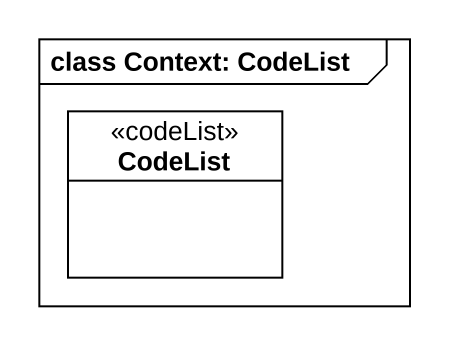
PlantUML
@startuml
mainframe class Context: CodeList
hide circle
hide empty members
class CodeList <<codeList>>
@enduml
